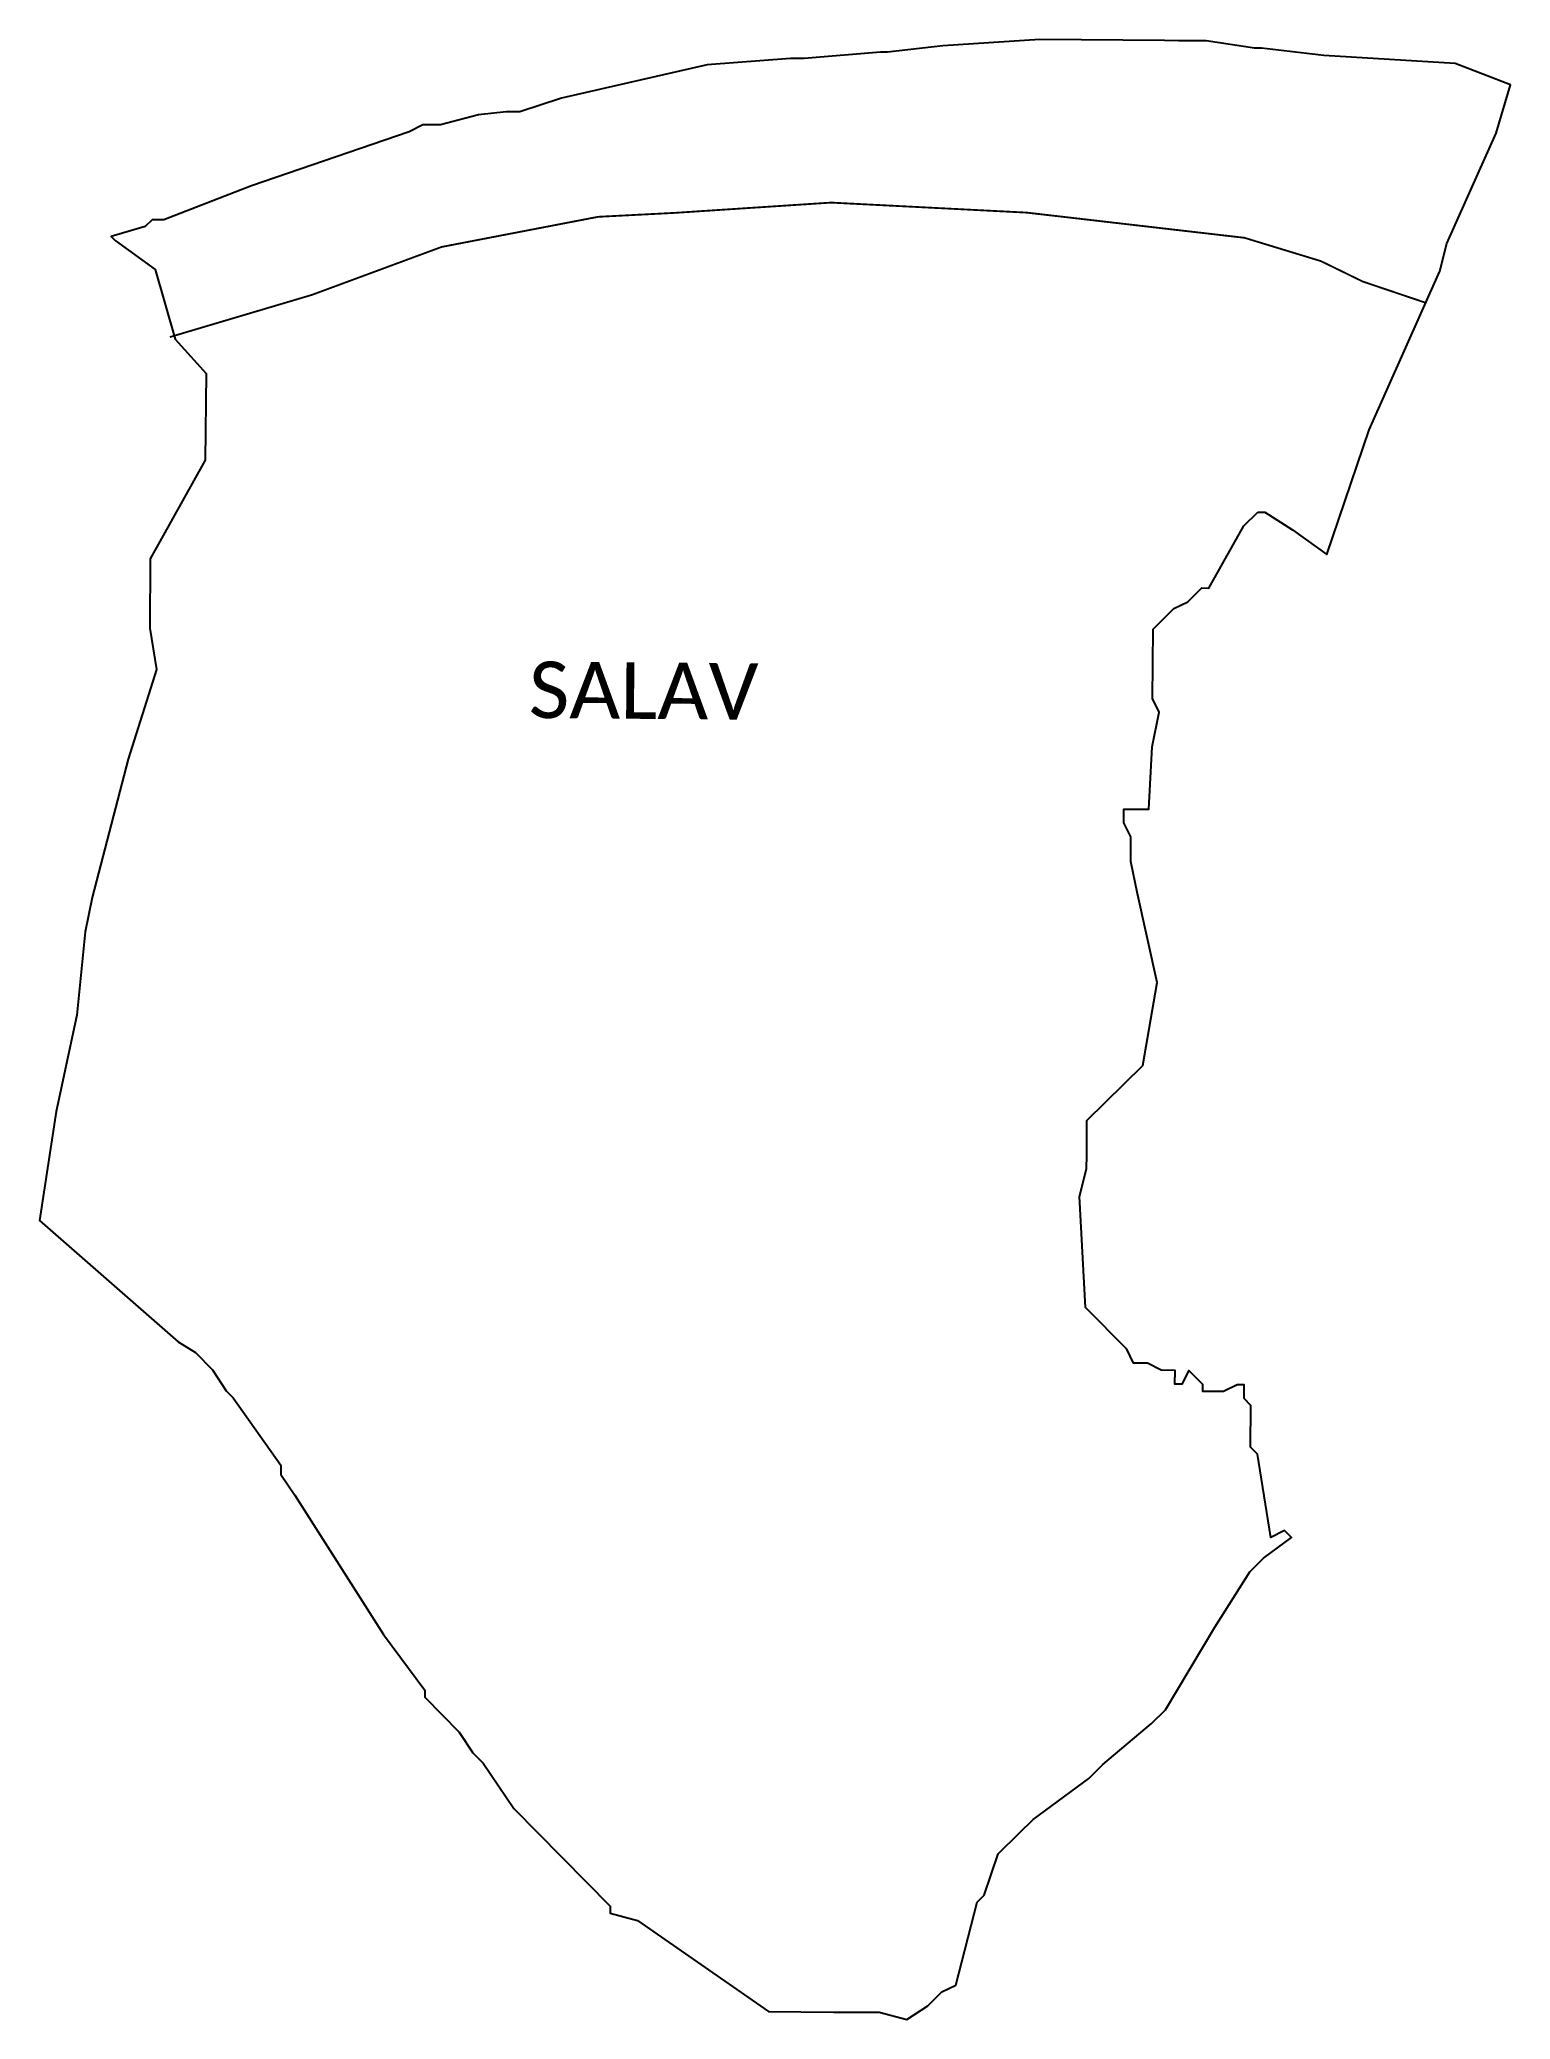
# Model space of a CAD drawing. Header units: metres. Extents: x 281940 to 284319, y 2048397 to 2051598.
import ezdxf

# ---------------------------------------------------------------- set-up
doc = ezdxf.new("R2010")
doc.units = ezdxf.units.M
for name, color, linetype in [('LOW TIDE LINE', 5, 'Continuous'), ('village', 3, 'Continuous'), ('VILLAGE NAME', 250, 'Continuous')]:
    doc.layers.add(name, color=color, linetype=linetype)
doc.styles.get("Standard").update_dxf_attribs({"font": 'calibri.ttf'})

msp = doc.modelspace()

# ---------------------------------------------------------------- linework, layer by layer
at = {"layer": 'LOW TIDE LINE', "lineweight": 18}
msp.add_lwpolyline([(282150.8, 2051117.3, 3, 3, 0), (282380.8, 2051185.6, 3, 3, 0), (282590.2, 2051263, 3, 3, 0), (282843.3, 2051311.7, 3, 3, 0), (282967.5, 2051318.1, 3, 3, 0), (283220.2, 2051334.7, 3, 3, 0), (283536.5, 2051318.5, 3, 3, 0), (283888.5, 2051277.8, 3, 3, 0), (284012.2, 2051240.1, 3, 3, 0), (284079.8, 2051207.1, 3, 3, 0), (284181.7, 2051172.7, 3, 3, 0)], format="xyseb", dxfattribs=at)
at = {"layer": 'village', "color": 3}
msp.add_lwpolyline([(283910.2, 2050834.1), (283921.4, 2050834), (283966, 2050805.6), (284021.7, 2050766), (284090.4, 2050967.1), (284204.4, 2051223.7), (284215.9, 2051268.5), (284295.7, 2051447), (284318.7, 2051525.2), (284229.3, 2051559.5), (284016.7, 2051572.3), (283916, 2051584.3), (283904.8, 2051584.4), (283826.5, 2051596.2), (283781.7, 2051596.5), (283759.3, 2051596.7), (283557.8, 2051598.2), (283400.9, 2051588.3), (283311.2, 2051577.9), (283300, 2051577.9), (283176.8, 2051567.6), (283154.4, 2051567.8), (283019.9, 2051557.6), (282784.3, 2051503.4), (282717, 2051481.5), (282694.6, 2051481.7), (282649.8, 2051476.5), (282588.2, 2051460.3), (282560.1, 2051460.3), (282537.6, 2051449.3), (282282.7, 2051361.8), (282141.2, 2051306.9), (282122.2, 2051306.9), (282110.9, 2051295.8), (282055.9, 2051279.8), (282062.3, 2051273.4), (282126.8, 2051226.7), (282159.4, 2051113.8), (282209.6, 2051058.4), (282208, 2050918.5), (282119.2, 2050758.7), (282118.3, 2050646.9), (282129, 2050579.6), (282083.1, 2050434.6), (282025.4, 2050211.3), (282013.8, 2050155.5), (282000.2, 2050020.9), (281966.7, 2049865.1), (281940.1, 2049689.1), (282164.2, 2049492.5), (282192.1, 2049475.5), (282219.8, 2049447.3), (282242, 2049413.5), (282253.1, 2049402.3), (282330.5, 2049293.5), (282330.5, 2049278.5), (282352.7, 2049244.7), (282496.5, 2049019.6), (282563, 2048929.5), (282562.9, 2048918.4), (282618.5, 2048861.9), (282640.6, 2048828.2), (282657.3, 2048811.3), (282707.1, 2048738.1), (282862.7, 2048580.1), (282862.6, 2048568.9), (282907.3, 2048557.4), (283118.9, 2048410.2), (283223.8, 2048409.2), (283242.1, 2048409.2), (283298.1, 2048408.8), (283342.8, 2048397.3), (283376.6, 2048419.4), (283399.1, 2048441.6), (283421.6, 2048452.6), (283456.2, 2048586.7), (283467.5, 2048597.9), (283490.4, 2048664.9), (283524.2, 2048698.2), (283546.8, 2048720.4), (283636.9, 2048786.9), (283659.5, 2048809.2), (283738.4, 2048875.7), (283761, 2048898), (283840.4, 2049031.7), (283897, 2049120.9), (283919.6, 2049143.1), (283964.7, 2049176.4), (283953.5, 2049187.6), (283931, 2049176.6), (283909.7, 2049311.1), (283898.6, 2049322.4), (283899.1, 2049389.6), (283888, 2049400.9), (283888.2, 2049423.3), (283877, 2049423.4), (283854.5, 2049412.4), (283821, 2049412.6), (283821, 2049423.8), (283798.8, 2049446.4), (283787.4, 2049424.1), (283776.2, 2049424.2), (283776.4, 2049446.6), (283754, 2049446.7), (283731.7, 2049458.1), (283709.3, 2049458.3), (283698.2, 2049480.7), (283631.6, 2049548.4), (283621.7, 2049727.7), (283633.3, 2049772.4), (283633.5, 2049794.8), (283633.6, 2049806), (283633.9, 2049850.8), (283724.2, 2049939.7), (283747.6, 2050073.9), (283715.1, 2050219.7), (283704.6, 2050269.5), (283704.6, 2050309.3), (283693.6, 2050331.8), (283693.7, 2050354.2), (283733.8, 2050353.9), (283739.3, 2050454.7), (283750.9, 2050510.6), (283739.9, 2050533), (283740.8, 2050645), (283774.6, 2050678.3), (283797.1, 2050689.4), (283819.7, 2050711.6), (283830.9, 2050711.5), (283887.7, 2050811.9)], close=True, dxfattribs=at)

# ---------------------------------------------------------------- texts
at = {"layer": 'VILLAGE NAME', "insert": (282731.8, 2050592.9), "char_height": 91.425, "attachment_point": 1, "rotation": 359.5442}
msp.add_mtext_dynamic_manual_height_columns('{\\fCalibri|b0|i0|c0|p34;SALAV}', width=798.716, gutter_width=457.1, heights=[0], dxfattribs=at)

doc.saveas('drawing.dxf')
